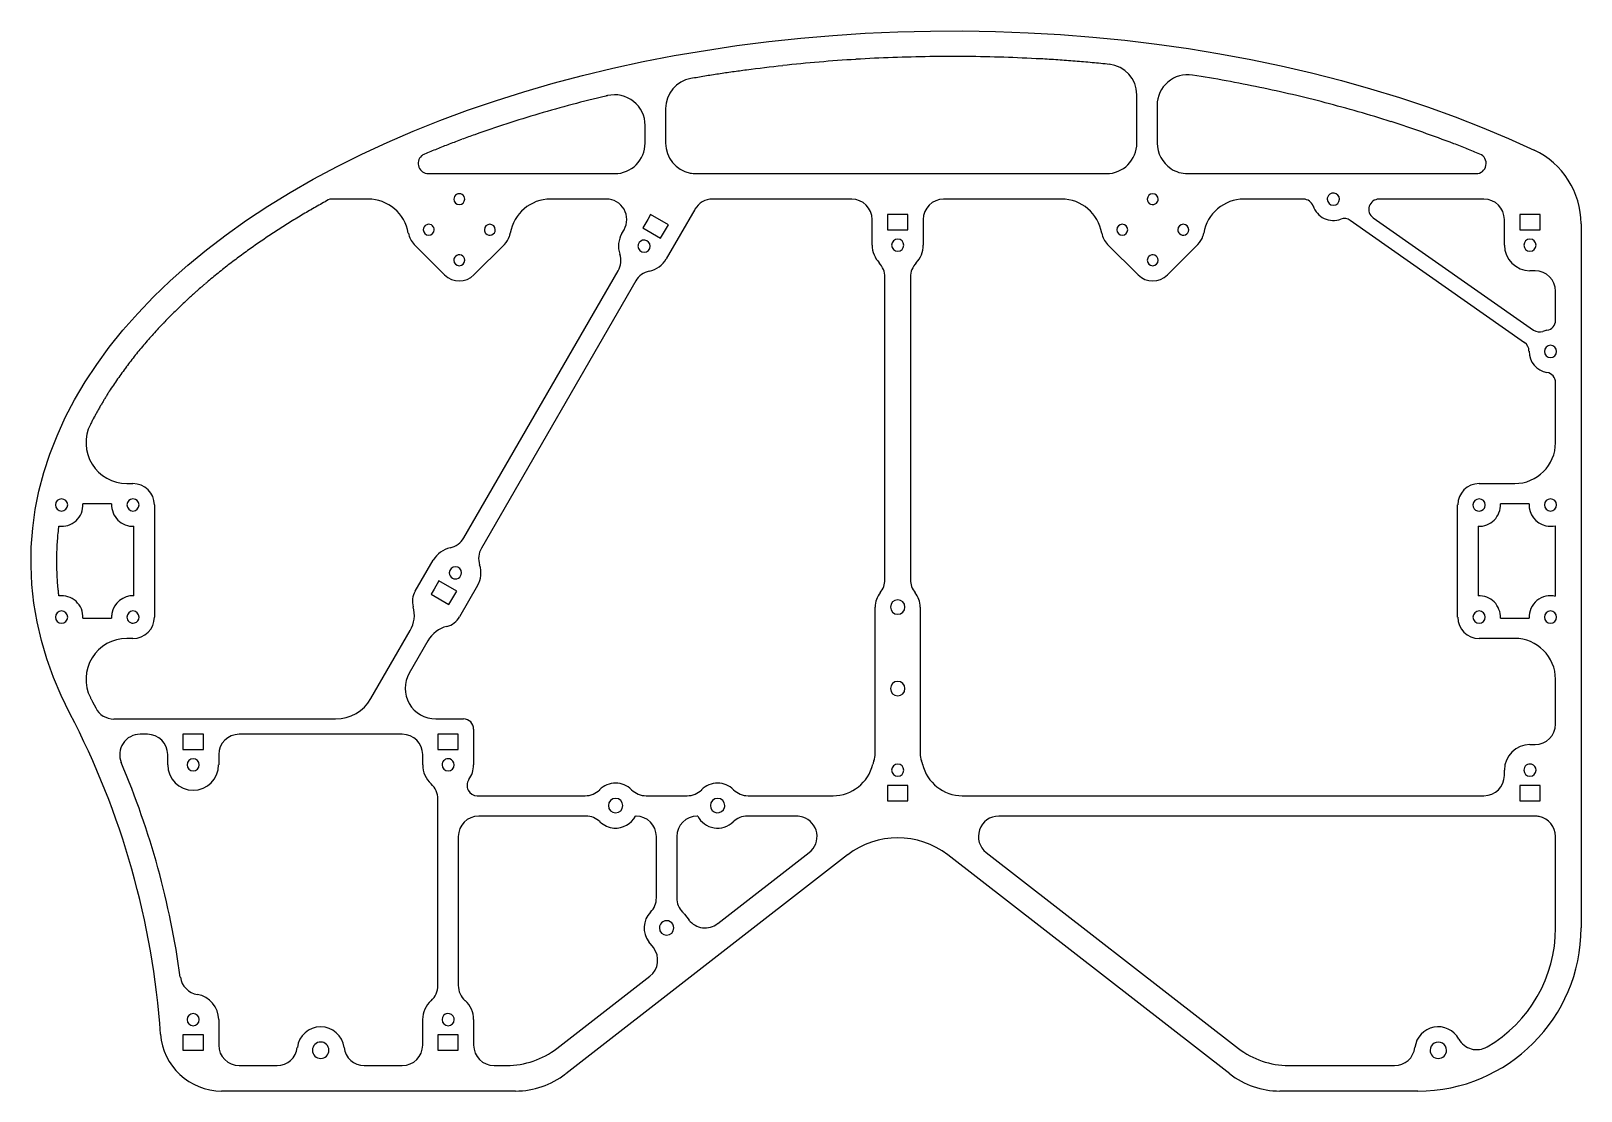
# Model space of a CAD drawing. Header units: inches. Extents: x 1 to 20, y 1 to 14.
import ezdxf

# ---------------------------------------------------------------- set-up
doc = ezdxf.new("R2010")
doc.units = ezdxf.units.IN
doc.layers.add('3', color=7, linetype='CONTINUOUS')

msp = doc.modelspace()

# ---------------------------------------------------------------- linework, layer by layer
at = {"layer": '3', "color": 3, "linetype": 'CONTINUOUS'}
for p, q in [((9.653, 13.82), (10.043, 13.87)), ((10.043, 13.87), (10.435, 13.912)), ((10.435, 13.912), (10.83, 13.945)), ((10.83, 13.945), (11.227, 13.971)), ((11.227, 13.971), (11.625, 13.989)), ((11.625, 13.989), (12.024, 13.998)), ((12.024, 13.998), (12.424, 14)), ((12.424, 14), (12.823, 13.993)), ((12.823, 13.993), (13.221, 13.978)), ((13.221, 13.978), (13.619, 13.955)), ((13.619, 13.955), (14.014, 13.924)), ((14.014, 13.924), (14.408, 13.885)), ((14.408, 13.885), (14.799, 13.838)), ((8.505, 13.624), (8.883, 13.697)), ((8.883, 13.697), (9.266, 13.762)), ((9.266, 13.762), (9.653, 13.82)), ((14.799, 13.838), (15.187, 13.783)), ((15.187, 13.783), (15.571, 13.72)), ((15.571, 13.72), (15.951, 13.649)), ((7.762, 13.454), (8.131, 13.543)), ((8.131, 13.543), (8.505, 13.624)), ((15.951, 13.649), (16.326, 13.571)), ((16.326, 13.571), (16.697, 13.485)), ((7.043, 13.255), (7.399, 13.358)), ((7.399, 13.358), (7.762, 13.454)), ((16.697, 13.485), (17.062, 13.392)), ((17.062, 13.392), (17.42, 13.291)), ((6.349, 13.027), (6.692, 13.145)), ((6.692, 13.145), (7.043, 13.255)), ((8.051, 13.203), (8.046, 13.202)), ((8.057, 13.205), (8.051, 13.203)), ((8.062, 13.206), (8.057, 13.205)), ((8.067, 13.207), (8.062, 13.206)), ((14.555, 12.625), (14.555, 13.218)), ((17.42, 13.291), (17.773, 13.183)), ((17.773, 13.183), (18.119, 13.068)), ((6.013, 12.903), (6.349, 13.027)), ((8.778, 13.047), (8.778, 12.625)), ((14.804, 13.088), (14.804, 12.625)), ((18.119, 13.068), (18.457, 12.946)), ((18.457, 12.946), (18.788, 12.817)), ((5.526, 12.703), (5.685, 12.772)), ((5.685, 12.772), (6.013, 12.903)), ((8.528, 12.625), (8.528, 12.842)), ((18.788, 12.817), (19.11, 12.681)), ((5.055, 12.49), (5.366, 12.634)), ((5.366, 12.634), (5.526, 12.703)), ((19.11, 12.681), (19.424, 12.539)), ((4.753, 12.339), (5.055, 12.49)), ((4.177, 12.02), (4.46, 12.183)), ((4.46, 12.183), (4.753, 12.339)), ((5.871, 12.25), (8.153, 12.25)), ((9.153, 12.25), (14.18, 12.25)), ((15.179, 12.25), (18.712, 12.25)), ((3.905, 11.852), (4.177, 12.02)), ((3.643, 11.679), (3.905, 11.852)), ((5.132, 11.938), (4.663, 11.938)), ((8.053, 11.938), (7.368, 11.938)), ((9.138, 11.812), (8.962, 11.508)), ((11.06, 11.938), (9.354, 11.938)), ((13.632, 11.938), (12.187, 11.938)), ((16.598, 11.938), (15.868, 11.938)), ((18.81, 11.938), (17.523, 11.938)), ((3.391, 11.5), (3.643, 11.679)), ((8.559, 11.688), (8.5, 11.586)), ((8.594, 11.75), (8.559, 11.688)), ((8.813, 11.624), (8.594, 11.75)), ((8.718, 11.46), (8.813, 11.624)), ((11.31, 11.373), (11.31, 11.688)), ((11.75, 11.75), (11.498, 11.75)), ((11.498, 11.75), (11.498, 11.679)), ((11.498, 11.679), (11.498, 11.56)), ((11.75, 11.56), (11.75, 11.75)), ((11.937, 11.688), (11.937, 11.373)), ((19.309, 10.177), (17.172, 11.677)), ((17.451, 11.71), (19.417, 10.331)), ((19.06, 11.373), (19.06, 11.688)), ((19.5, 11.75), (19.248, 11.75)), ((19.248, 11.75), (19.248, 11.679)), ((19.248, 11.679), (19.248, 11.56)), ((19.5, 11.56), (19.5, 11.75)), ((20, 11.634), (20, 3)), ((3.151, 11.317), (3.391, 11.5)), ((8.243, 11.517), (8.27, 11.562)), ((8.5, 11.586), (8.718, 11.46)), ((8.962, 11.508), (8.786, 11.204)), ((11.498, 11.56), (11.75, 11.56)), ((19.248, 11.56), (19.5, 11.56)), ((2.922, 11.128), (3.151, 11.317)), ((6.07, 11.009), (5.696, 11.383)), ((6.803, 11.383), (6.429, 11.009)), ((14.57, 11.009), (14.196, 11.383)), ((15.303, 11.383), (14.929, 11.009)), ((2.705, 10.935), (2.922, 11.128)), ((6.304, 7.782), (8.196, 11.059)), ((19.437, 11.059), (19.374, 11.059)), ((2.5, 10.738), (2.705, 10.935)), ((8.413, 10.934), (6.521, 7.657)), ((11.467, 7.27), (11.467, 10.982)), ((11.78, 10.982), (11.78, 7.27)), ((2.308, 10.537), (2.5, 10.738)), ((19.687, 10.453), (19.687, 10.809)), ((2.127, 10.332), (2.308, 10.537)), ((1.96, 10.123), (2.127, 10.332)), ((1.805, 9.911), (1.96, 10.123)), ((1.663, 9.696), (1.805, 9.911)), ((1.535, 9.478), (1.663, 9.696)), ((19.687, 8.95), (19.687, 9.688)), ((1.42, 9.258), (1.535, 9.478)), ((1.319, 9.036), (1.42, 9.258)), ((1.232, 8.811), (1.319, 9.036)), ((1.158, 8.585), (1.232, 8.811)), ((1.098, 8.358), (1.158, 8.585)), ((2.174, 8.45), (2.25, 8.45)), ((18.75, 8.45), (19.187, 8.45)), ((1.053, 8.13), (1.098, 8.358)), ((1.988, 8.2), (1.637, 8.2)), ((2.512, 8.187), (2.512, 6.812)), ((18.487, 6.812), (18.487, 8.187)), ((19.363, 8.2), (19.012, 8.2)), ((1.021, 7.901), (1.053, 8.13)), ((1.003, 7.671), (1.021, 7.901)), ((2.262, 7.074), (2.262, 7.926)), ((18.737, 7.926), (18.737, 7.074)), ((19.687, 7.067), (19.687, 7.933)), ((1, 7.441), (1.003, 7.671)), ((1.011, 7.211), (1, 7.441)), ((5.71, 7.129), (5.931, 7.512)), ((6, 7.256), (5.94, 7.153)), ((6.218, 7.13), (6, 7.256)), ((1.035, 6.982), (1.011, 7.211)), ((5.94, 7.153), (5.905, 7.092)), ((5.905, 7.092), (6.123, 6.966)), ((6.123, 6.966), (6.218, 7.13)), ((6.474, 7.198), (6.253, 6.815)), ((1.074, 6.753), (1.035, 6.982)), ((11.348, 5.138), (11.348, 6.935)), ((11.9, 6.935), (11.9, 5.138)), ((1.127, 6.525), (1.074, 6.753)), ((1.637, 6.8), (1.988, 6.8)), ((19.012, 6.8), (19.363, 6.8)), ((1.194, 6.299), (1.127, 6.525)), ((2.25, 6.55), (2.174, 6.55)), ((5.167, 5.812), (5.649, 6.647)), ((5.866, 6.522), (5.637, 6.125)), ((19.187, 6.55), (18.75, 6.55)), ((1.275, 6.073), (1.194, 6.299)), ((1.369, 5.85), (1.275, 6.073)), ((19.687, 5.499), (19.687, 6.05)), ((1.478, 5.629), (1.369, 5.85)), ((1.755, 5.773), (1.793, 5.699)), ((2.016, 5.563), (4.734, 5.563)), ((5.961, 5.563), (6.301, 5.563)), ((2.426, 5.375), (2.337, 5.375)), ((3.113, 5.375), (2.863, 5.375)), ((2.863, 5.375), (2.863, 5.305)), ((3.113, 5.188), (3.113, 5.375)), ((5.551, 5.375), (3.551, 5.375)), ((6.145, 5.375), (5.988, 5.375)), ((5.988, 5.375), (5.988, 5.188)), ((6.238, 5.375), (6.145, 5.375)), ((6.238, 5.188), (6.238, 5.375)), ((6.426, 5.438), (6.426, 5)), ((2.863, 5.305), (2.863, 5.188)), ((2.863, 5.188), (3.113, 5.188)), ((5.988, 5.188), (6.238, 5.188)), ((19.374, 5.249), (19.437, 5.249)), ((2.676, 5), (2.676, 5.125)), ((3.301, 5.125), (3.301, 5)), ((5.801, 5), (5.801, 5.125)), ((19.06, 4.871), (19.06, 4.935)), ((5.988, 2.294), (5.988, 4.581)), ((6.47, 4.621), (7.794, 4.621)), ((8.539, 4.621), (9.044, 4.621)), ((9.789, 4.621), (10.831, 4.621)), ((11.75, 4.748), (11.498, 4.748)), ((11.498, 4.748), (11.498, 4.559)), ((11.75, 4.559), (11.75, 4.748)), ((12.416, 4.621), (18.81, 4.621)), ((19.5, 4.748), (19.248, 4.748)), ((19.248, 4.748), (19.248, 4.559)), ((19.5, 4.63), (19.5, 4.748)), ((19.5, 4.559), (19.5, 4.63)), ((7.802, 4.371), (6.488, 4.371)), ((8.416, 4.371), (8.41, 4.371)), ((9.172, 4.371), (9.166, 4.371)), ((10.385, 4.371), (9.781, 4.371)), ((11.498, 4.559), (11.655, 4.559)), ((11.655, 4.559), (11.75, 4.559)), ((19.437, 4.371), (12.863, 4.371)), ((19.248, 4.559), (19.5, 4.559)), ((6.238, 4.121), (6.238, 2.294)), ((8.666, 3.369), (8.666, 4.121)), ((8.916, 4.121), (8.916, 3.369)), ((19.687, 3), (19.687, 4.121)), ((11.01, 3.895), (7.554, 1.21)), ((9.417, 3.053), (10.538, 3.924)), ((15.693, 1.21), (12.237, 3.895)), ((12.709, 3.924), (15.801, 1.523)), ((9.009, 3.169), (9.066, 3.097)), ((8.63, 2.758), (8.573, 2.831)), ((7.447, 1.523), (8.586, 2.407)), ((3.301, 1.875), (3.301, 1.563)), ((5.801, 1.602), (5.801, 1.875)), ((6.426, 1.875), (6.426, 1.563)), ((3.113, 1.688), (2.863, 1.688)), ((2.863, 1.688), (2.863, 1.5)), ((3.113, 1.57), (3.113, 1.688)), ((3.113, 1.5), (3.113, 1.57)), ((5.801, 1.563), (5.801, 1.602)), ((6.238, 1.688), (5.988, 1.688)), ((5.988, 1.688), (5.988, 1.5)), ((6.238, 1.57), (6.238, 1.688)), ((6.238, 1.5), (6.238, 1.57)), ((2.863, 1.5), (3.113, 1.5)), ((5.988, 1.5), (6.238, 1.5)), ((3.551, 1.313), (4.016, 1.313)), ((5.085, 1.313), (5.551, 1.313)), ((6.676, 1.313), (6.833, 1.313)), ((16.414, 1.313), (17.715, 1.313)), ((6.94, 1), (3.337, 1)), ((18, 1), (16.307, 1))]:
    msp.add_line(p, q, dxfattribs=at)
for centre, radius, start, end in [((12.29, -5.545), 19.232, 90.8131, 92.1653), ((12.291, -5.643), 19.331, 89.4683, 90.8131), ((12.291, -5.63), 19.317, 88.1242, 89.4683), ((12.169, -4.376), 18.057, 98.1839, 98.7318), ((12.191, -4.525), 18.207, 97.6406, 98.1839), ((12.216, -4.712), 18.395, 96.2445, 97.6407), ((12.263, -5.142), 18.829, 94.8806, 96.2445), ((12.276, -5.299), 18.986, 93.5168, 94.8806), ((12.287, -5.463), 19.151, 92.1649, 93.5168), ((12.297, -5.448), 19.135, 86.7672, 88.1242), ((12.302, -5.37), 19.058, 86.1317, 86.7677), ((12.307, -5.287), 18.974, 85.4934, 86.1317), ((12.311, -5.235), 18.922, 84.8558, 85.4934), ((12.325, -5.084), 18.77, 84.2129, 84.8558), ((14.18, 13.218), 0.375, 0, 84.2129), ((9.153, 13.047), 0.375, 99.8333, 180), ((12.123, -4.088), 17.765, 99.2795, 99.8333), ((12.155, -4.283), 17.963, 98.7318, 99.2795), ((15.179, 13.088), 0.375, 80.9995, 180), ((12.454, -4.119), 17.797, 79.6494, 80.9995), ((12.55, -3.591), 17.26, 78.2574, 79.6494), ((12.614, -3.287), 16.949, 76.8668, 78.2574), ((11.821, -2.648), 16.293, 103.3979, 104.8915), ((8.153, 12.842), 0.375, 360, 103.3244), ((12.78, -2.574), 16.217, 75.4135, 76.8668), ((12.871, -2.226), 15.857, 73.894, 75.414), ((11.524, -1.57), 15.175, 106.4534, 108.0141), ((11.638, -1.958), 15.579, 104.8915, 106.4534), ((13.082, -1.495), 15.097, 72.2982, 73.894), ((11.252, -0.735), 14.297, 108.0141, 109.671), ((13.207, -1.103), 14.686, 70.7052, 72.2982), ((13.507, -0.245), 13.776, 69.0071, 70.7052), ((10.834, 0.372), 13.113, 111.7478, 112.4638), ((10.964, 0.045), 13.465, 111.0504, 111.7478), ((11.027, -0.118), 13.64, 110.3525, 111.0504), ((11.14, -0.422), 13.965, 109.6708, 110.3525), ((8.153, 12.625), 0.375, 270, 360), ((9.153, 12.625), 0.375, 180, 258.75), ((14.18, 12.625), 0.375, 270, 360), ((15.179, 12.625), 0.375, 180, 236.25), ((13.608, 0.019), 13.494, 68.6437, 69.0077), ((13.673, 0.182), 13.318, 68.2756, 68.6437), ((13.704, 0.262), 13.232, 67.908, 68.2756), ((5.871, 12.375), 0.125, 132.1559, 270), ((5.871, 12.375), 0.125, 112.4639, 132.1559), ((13.775, 0.437), 13.043, 67.5349, 67.908), ((18.712, 12.375), 0.125, 270, 67.5349), ((19, 11.634), 1, 360, 64.8718), ((9.153, 12.625), 0.375, 258.75, 270), ((15.179, 12.625), 0.375, 236.25, 270), ((6.25, 11.937), 0.0669, 120, 180), ((6.25, 11.937), 0.0669, 360, 120), ((14.75, 11.937), 0.0669, 360, 180), ((16.964, 11.938), 0.0747, 360, 165), ((9.55, 2.987), 10.198, 120.1207, 120.6154), ((9.643, 2.826), 10.384, 119.6353, 120.1207), ((9.693, 2.74), 10.483, 119.1539, 119.6353), ((9.787, 2.57), 10.678, 118.6812, 119.1539), ((5.132, 11.438), 0.5, 9.5372, 90), ((6.25, 11.937), 0.0669, 180, 360), ((7.368, 11.438), 0.5, 90, 170.4628), ((8.053, 11.688), 0.25, 330, 90), ((9.354, 11.688), 0.25, 90, 150), ((11.06, 11.688), 0.25, 360, 90), ((12.187, 11.688), 0.25, 90, 180), ((13.632, 11.438), 0.5, 9.5372, 90), ((14.75, 11.937), 0.0669, 180, 315), ((14.75, 11.937), 0.0669, 315, 0), ((15.868, 11.438), 0.5, 90, 170.4628), ((16.598, 11.812), 0.125, 18.8317, 90), ((16.964, 11.938), 0.262, 198.8317, 290.5404), ((16.964, 11.938), 0.0747, 165, 180), ((16.964, 11.938), 0.0747, 180, 360), ((17.523, 11.812), 0.125, 162.4672, 234.9344), ((17.523, 11.812), 0.125, 90, 162.4672), ((18.81, 11.688), 0.25, 360, 90), ((9.219, 3.53), 9.562, 121.6498, 122.7353), ((9.465, 3.131), 10.031, 120.6151, 121.6498), ((5.876, 11.562), 0.0669, 45, 180), ((5.876, 11.562), 0.0669, 360, 45), ((6.624, 11.562), 0.0669, 360, 180), ((14.376, 11.562), 0.0669, 360, 180), ((15.124, 11.562), 0.0669, 360, 180), ((17.1, 11.575), 0.125, 54.9344, 110.5404), ((8.883, 4.038), 8.953, 123.8457, 125.005), ((9.101, 3.714), 9.344, 122.7353, 123.8457), ((5.876, 11.562), 0.254, 189.5372, 225), ((5.876, 11.562), 0.0669, 180, 360), ((6.624, 11.562), 0.0669, 180, 225), ((6.624, 11.562), 0.0669, 225, 0), ((6.624, 11.562), 0.254, 315, 341.5971), ((6.624, 11.562), 0.254, 341.5971, 350.4628), ((8.515, 11.361), 0.314, 150, 198.2806), ((8.515, 11.361), 0.0747, 360, 165), ((11.624, 11.373), 0.0747, 90, 180), ((11.624, 11.373), 0.0747, 360, 90), ((14.376, 11.562), 0.254, 189.5372, 225), ((14.376, 11.562), 0.0669, 180, 270), ((14.376, 11.562), 0.0669, 270, 0), ((15.124, 11.562), 0.0669, 180, 225), ((15.124, 11.562), 0.0669, 225, 0), ((15.124, 11.562), 0.254, 315, 341.5971), ((15.124, 11.562), 0.254, 341.5971, 350.4628), ((19.374, 11.373), 0.0747, 90, 180), ((19.374, 11.373), 0.0747, 360, 90), ((8.485, 4.589), 8.273, 126.1919, 127.4469), ((8.763, 4.209), 8.744, 125.0046, 126.1919), ((6.25, 11.188), 0.0669, 135, 180), ((6.25, 11.188), 0.0669, 360, 135), ((7.98, 11.184), 0.25, 330, 18.2806), ((8.515, 11.361), 0.0747, 165, 180), ((8.515, 11.361), 0.0747, 180, 360), ((11.624, 11.373), 0.313, 180, 223.8678), ((11.624, 11.373), 0.0747, 180, 360), ((11.624, 11.373), 0.313, 316.1322, 0), ((14.75, 11.188), 0.0669, 135, 180), ((14.75, 11.188), 0.0669, 360, 135), ((19.374, 11.373), 0.313, 180, 270), ((19.374, 11.373), 0.0747, 180, 360), ((8.126, 5.045), 7.693, 128.7389, 130.0929), ((8.356, 4.758), 8.061, 127.4469, 128.7389), ((6.25, 11.188), 0.0669, 180, 360), ((8.629, 10.809), 0.25, 101.7194, 150), ((8.515, 11.361), 0.313, 281.7194, 330), ((11.217, 10.982), 0.25, 360, 43.8678), ((12.03, 10.982), 0.25, 136.1322, 180), ((14.75, 11.188), 0.0669, 180, 360), ((19.437, 10.809), 0.25, 360, 90), ((7.863, 5.352), 7.288, 131.1442, 131.5032), ((7.927, 5.279), 7.386, 130.7901, 131.1442), ((7.961, 5.239), 7.438, 130.4391, 130.7901), ((8.027, 5.163), 7.539, 130.0929, 130.4391), ((6.25, 11.188), 0.254, 225, 315), ((14.75, 11.188), 0.254, 225, 315), ((7.609, 5.631), 6.911, 132.9773, 133.7335), ((7.652, 5.586), 6.974, 132.6015, 132.9776), ((7.735, 5.495), 7.096, 132.2323, 132.6015), ((7.769, 5.457), 7.148, 131.8659, 132.2323), ((7.817, 5.404), 7.219, 131.5031, 131.8659), ((7.274, 5.973), 6.432, 135.3005, 136.1117), ((7.403, 5.845), 6.614, 134.5123, 135.3005), ((7.471, 5.775), 6.712, 133.7335, 134.5123), ((19.562, 10.453), 0.125, 279.2878, 360), ((6.886, 6.33), 5.905, 137.7592, 139.5196), ((7.184, 6.059), 6.308, 136.1111, 137.7592), ((19.489, 10.433), 0.125, 234.9344, 290.5404), ((19.625, 10.07), 0.262, 99.2878, 110.5404), ((6.751, 6.445), 5.728, 139.5196, 141.3335), ((19.237, 10.075), 0.125, 359.3284, 54.9344), ((19.625, 10.07), 0.262, 179.3284, 260.7122), ((19.625, 10.07), 0.0747, 90, 180), ((19.625, 10.07), 0.0747, 180, 360), ((19.625, 10.07), 0.0747, 360, 90), ((6.408, 6.714), 5.291, 143.2477, 144.2311), ((6.517, 6.632), 5.428, 141.3335, 143.248), ((6.208, 6.856), 5.046, 145.2467, 146.2815), ((6.272, 6.812), 5.124, 144.2311, 145.2467), ((19.562, 9.688), 0.125, 360, 80.7122), ((5.948, 7.024), 4.737, 148.4347, 148.9892), ((5.979, 7.005), 4.773, 147.8861, 148.4347), ((6.04, 6.967), 4.846, 147.3457, 147.8861), ((6.092, 6.933), 4.908, 146.2815, 147.3458), ((5.772, 7.127), 4.533, 150.694, 151.2721), ((5.802, 7.11), 4.567, 150.1189, 150.694), ((5.857, 7.078), 4.631, 149.5517, 150.1189), ((5.891, 7.058), 4.67, 148.9892, 149.5519), ((2.174, 8.95), 0.5, 153.1741, 270), ((5.624, 7.205), 4.365, 152.8417, 153.1741), ((5.659, 7.187), 4.405, 152.5122, 152.8417), ((5.678, 7.178), 4.426, 152.184, 152.5122), ((5.712, 7.16), 4.465, 151.8587, 152.184), ((5.714, 7.158), 4.467, 151.2721, 151.8588), ((19.187, 8.95), 0.5, 270, 360), ((2.25, 8.187), 0.262, 360, 90), ((18.75, 8.187), 0.262, 90, 180), ((1.375, 8.187), 0.0747, 360, 180), ((1.375, 8.187), 0.0747, 180, 270), ((1.375, 8.187), 0.262, 262.1543, 2.6773), ((1.375, 8.187), 0.0747, 270, 0), ((2.25, 8.187), 0.262, 177.3227, 272.6773), ((2.25, 8.187), 0.0747, 360, 180), ((2.25, 8.187), 0.0747, 180, 360), ((18.75, 8.187), 0.0747, 360, 180), ((18.75, 8.187), 0.0747, 180, 330), ((18.75, 8.187), 0.262, 267.3227, 2.6773), ((18.75, 8.187), 0.0747, 330, 0), ((19.625, 8.187), 0.262, 177.3227, 257.1713), ((19.625, 8.187), 0.0747, 90, 180), ((19.625, 8.187), 0.0747, 180, 360), ((19.625, 8.187), 0.0747, 360, 90), ((4.777, 7.498), 3.465, 173.5861, 176.5796), ((4.79, 7.496), 3.478, 173.4082, 173.5872), ((4.793, 7.496), 3.481, 173.2306, 173.4082), ((4.795, 7.496), 3.484, 173.0531, 173.2306), ((4.797, 7.496), 3.485, 172.8755, 173.0531), ((19.625, 8.187), 0.262, 257.1713, 283.7875), ((4.738, 7.5), 3.426, 176.5796, 179.6075), ((6.202, 7.355), 0.313, 101.7194, 150), ((6.088, 7.907), 0.25, 281.7194, 330), ((6.737, 7.532), 0.25, 150, 198.2806), ((4.735, 7.5), 3.423, 179.6075, 182.6413), ((6.202, 7.355), 0.0748, 360, 180), ((6.202, 7.355), 0.313, 330, 18.2806), ((4.77, 7.502), 3.458, 182.6413, 185.6457), ((6.202, 7.355), 0.0747, 180, 240), ((6.202, 7.355), 0.0747, 240, 0), ((11.217, 7.27), 0.25, 320.5643, 360), ((12.03, 7.27), 0.25, 180, 219.4357), ((4.778, 7.502), 3.466, 185.6457, 186.0152), ((4.787, 7.503), 3.475, 186.0152, 186.385), ((4.789, 7.504), 3.478, 186.385, 186.7552), ((4.797, 7.505), 3.485, 186.7552, 187.1245), ((1.375, 6.812), 0.262, 357.3227, 97.8457), ((2.25, 6.812), 0.262, 87.3227, 170.758), ((5.926, 7.004), 0.25, 150, 195.7012), ((11.624, 6.935), 0.276, 140.5643, 180), ((11.624, 6.935), 0.276, 0, 39.4357), ((18.75, 6.812), 0.262, 357.3227, 92.6773), ((19.625, 6.812), 0.262, 76.2125, 182.6773), ((1.375, 6.812), 0.0747, 360, 180), ((2.25, 6.812), 0.262, 170.758, 182.6773), ((2.25, 6.812), 0.0747, 360, 180), ((5.324, 6.835), 0.375, 330, 15.7012), ((11.624, 6.935), 0.0885, 360, 180), ((11.624, 6.935), 0.0885, 180, 270), ((11.624, 6.935), 0.0885, 270, 0), ((18.75, 6.812), 0.0747, 90, 180), ((18.75, 6.812), 0.0747, 360, 90), ((19.625, 6.812), 0.0747, 360, 180), ((1.375, 6.812), 0.0747, 180, 360), ((2.25, 6.812), 0.0747, 180, 285), ((2.25, 6.812), 0.262, 270, 0), ((2.25, 6.812), 0.0747, 285, 0), ((6.191, 6.335), 0.375, 104.2988, 150), ((6.036, 6.94), 0.25, 284.2988, 330), ((18.75, 6.812), 0.262, 180, 270), ((18.75, 6.812), 0.0747, 180, 360), ((19.625, 6.812), 0.0747, 180, 360), ((2.174, 6.05), 0.5, 90, 206.8242), ((19.187, 6.05), 0.5, 360, 90), ((5.961, 5.938), 0.375, 150, 270), ((11.624, 5.935), 0.0885, 360, 180), ((11.624, 5.935), 0.0885, 180, 270), ((11.624, 5.935), 0.0885, 270, 0), ((5.622, 7.794), 4.364, 206.8238, 207.0124), ((5.645, 7.805), 4.389, 207.0124, 207.1999), ((5.655, 7.81), 4.4, 207.1999, 207.3871), ((5.675, 7.821), 4.423, 207.3871, 207.5734), ((4.734, 6.063), 0.5, 270, 330), ((-7.387, 1), 10, 4.0006, 27.5734), ((2.016, 5.812), 0.25, 207.1049, 270), ((6.301, 5.438), 0.125, 360, 90), ((2.337, 5.125), 0.25, 90, 202.9876), ((2.426, 5.125), 0.25, 360, 90), ((3.551, 5.125), 0.25, 90, 180), ((5.551, 5.125), 0.25, 360, 90), ((19.437, 5.499), 0.25, 270, 360), ((11.098, 5.138), 0.25, 338.9794, 0), ((12.15, 5.138), 0.25, 180, 201.0206), ((19.374, 4.935), 0.313, 90, 180), ((-7.387, 1), 10.312, 7.782, 22.9876), ((2.988, 5), 0.312, 180, 0), ((2.988, 5), 0.0747, 360, 180), ((2.988, 5), 0.0747, 180, 270), ((2.988, 5), 0.0747, 270, 0), ((6.113, 5), 0.312, 180, 228.1897), ((6.113, 5), 0.0747, 75, 180), ((6.113, 5), 0.0747, 180, 360), ((6.113, 5), 0.0747, 360, 75), ((6.113, 5), 0.312, 324.5093, 0), ((10.831, 5.121), 0.5, 270, 346.8191), ((11.624, 4.935), 0.313, 158.9794, 166.8191), ((11.624, 4.935), 0.0747, 360, 180), ((11.624, 4.935), 0.313, 13.1809, 21.0206), ((12.416, 5.121), 0.5, 193.1809, 270), ((19.374, 4.935), 0.0747, 75, 180), ((19.374, 4.935), 0.0747, 360, 75), ((5.738, 4.581), 0.25, 0, 48.1897), ((6.47, 4.746), 0.125, 144.5093, 270), ((8.166, 4.5), 0.276, 44.8557, 135.1443), ((9.416, 4.5), 0.276, 44.8557, 135.1443), ((11.624, 4.935), 0.0747, 180, 270), ((11.624, 4.935), 0.0747, 270, 0), ((18.81, 4.871), 0.25, 270, 360), ((19.374, 4.935), 0.0747, 180, 360), ((7.794, 4.871), 0.25, 270, 315.1443), ((8.166, 4.5), 0.0885, 360, 180), ((8.539, 4.871), 0.25, 224.8557, 270), ((9.044, 4.871), 0.25, 270, 315.1443), ((9.416, 4.5), 0.0885, 360, 180), ((9.789, 4.871), 0.25, 224.8557, 270), ((6.488, 4.121), 0.25, 90, 180), ((7.802, 4.121), 0.25, 46.0984, 90), ((8.166, 4.5), 0.0885, 180, 360), ((8.166, 4.5), 0.276, 265.8621, 332.1349), ((8.416, 4.121), 0.25, 360, 90), ((9.166, 4.121), 0.25, 90, 180), ((9.416, 4.5), 0.276, 207.8651, 313.9016), ((9.416, 4.5), 0.0885, 180, 345), ((9.416, 4.5), 0.0885, 345, 0), ((9.781, 4.121), 0.25, 90, 133.9016), ((10.385, 4.121), 0.25, 72.2292, 90), ((12.863, 4.121), 0.25, 90, 232.1663), ((19.437, 4.121), 0.25, 78.75, 90), ((8.166, 4.5), 0.276, 226.0984, 265.8621), ((10.385, 4.121), 0.25, 307.8337, 72.2292), ((19.437, 4.121), 0.25, 360, 78.75), ((11.624, 3.105), 1, 52.1663, 127.8337), ((8.416, 3.369), 0.25, 315.4736, 360), ((9.166, 3.369), 0.25, 180, 224.5264), ((8.791, 3), 0.276, 135.4736, 217.8337), ((8.791, 3), 0.0885, 120, 180), ((8.791, 3), 0.0885, 360, 120), ((8.791, 3), 0.276, 37.8337, 44.5264), ((9.263, 3.25), 0.25, 217.8337, 307.8337), ((8.791, 3), 0.0885, 180, 360), ((18, 3), 2, 270, 0), ((18, 3), 1.688, 300.1729, 360), ((8.432, 2.605), 0.25, 307.8337, 37.8337), ((3.079, 2.43), 0.25, 187.782, 260.7701), ((5.738, 2.294), 0.25, 311.8103, 0), ((6.488, 2.294), 0.25, 180, 228.1897), ((2.988, 1.875), 0.313, 0, 80.7701), ((6.113, 1.875), 0.313, 131.8103, 180), ((6.113, 1.875), 0.313, 0, 48.1897), ((2.988, 1.875), 0.0747, 360, 180), ((6.113, 1.875), 0.0747, 15, 180), ((2.988, 1.875), 0.0747, 180, 270), ((2.988, 1.875), 0.0747, 270, 0), ((4.551, 1.5), 0.288, 6.6712, 173.3288), ((6.113, 1.875), 0.0747, 180, 360), ((6.113, 1.875), 0.0747, 360, 15), ((18.25, 1.5), 0.288, 28.5669, 173.3288), ((3.337, 1.75), 0.75, 184.0006, 270), ((3.551, 1.563), 0.25, 180, 270), ((4.016, 1.563), 0.25, 270, 353.3288), ((4.551, 1.5), 0.101, 360, 180), ((5.085, 1.563), 0.25, 186.6712, 270), ((5.551, 1.563), 0.25, 270, 360), ((6.676, 1.563), 0.25, 180, 270), ((6.833, 2.313), 1, 270, 307.8337), ((16.414, 2.313), 1, 232.1663, 270), ((17.715, 1.563), 0.25, 270, 353.3288), ((18.25, 1.5), 0.1, 60, 180), ((18.25, 1.5), 0.1, 360, 60), ((18.722, 1.757), 0.25, 208.5669, 300.1729), ((4.551, 1.5), 0.101, 180, 360), ((18.25, 1.5), 0.101, 180, 360), ((6.94, 2), 1, 270, 307.8337), ((16.307, 2), 1, 232.1663, 270)]:
    msp.add_arc(centre, radius, start, end, dxfattribs=at)

doc.saveas('drawing.dxf')
